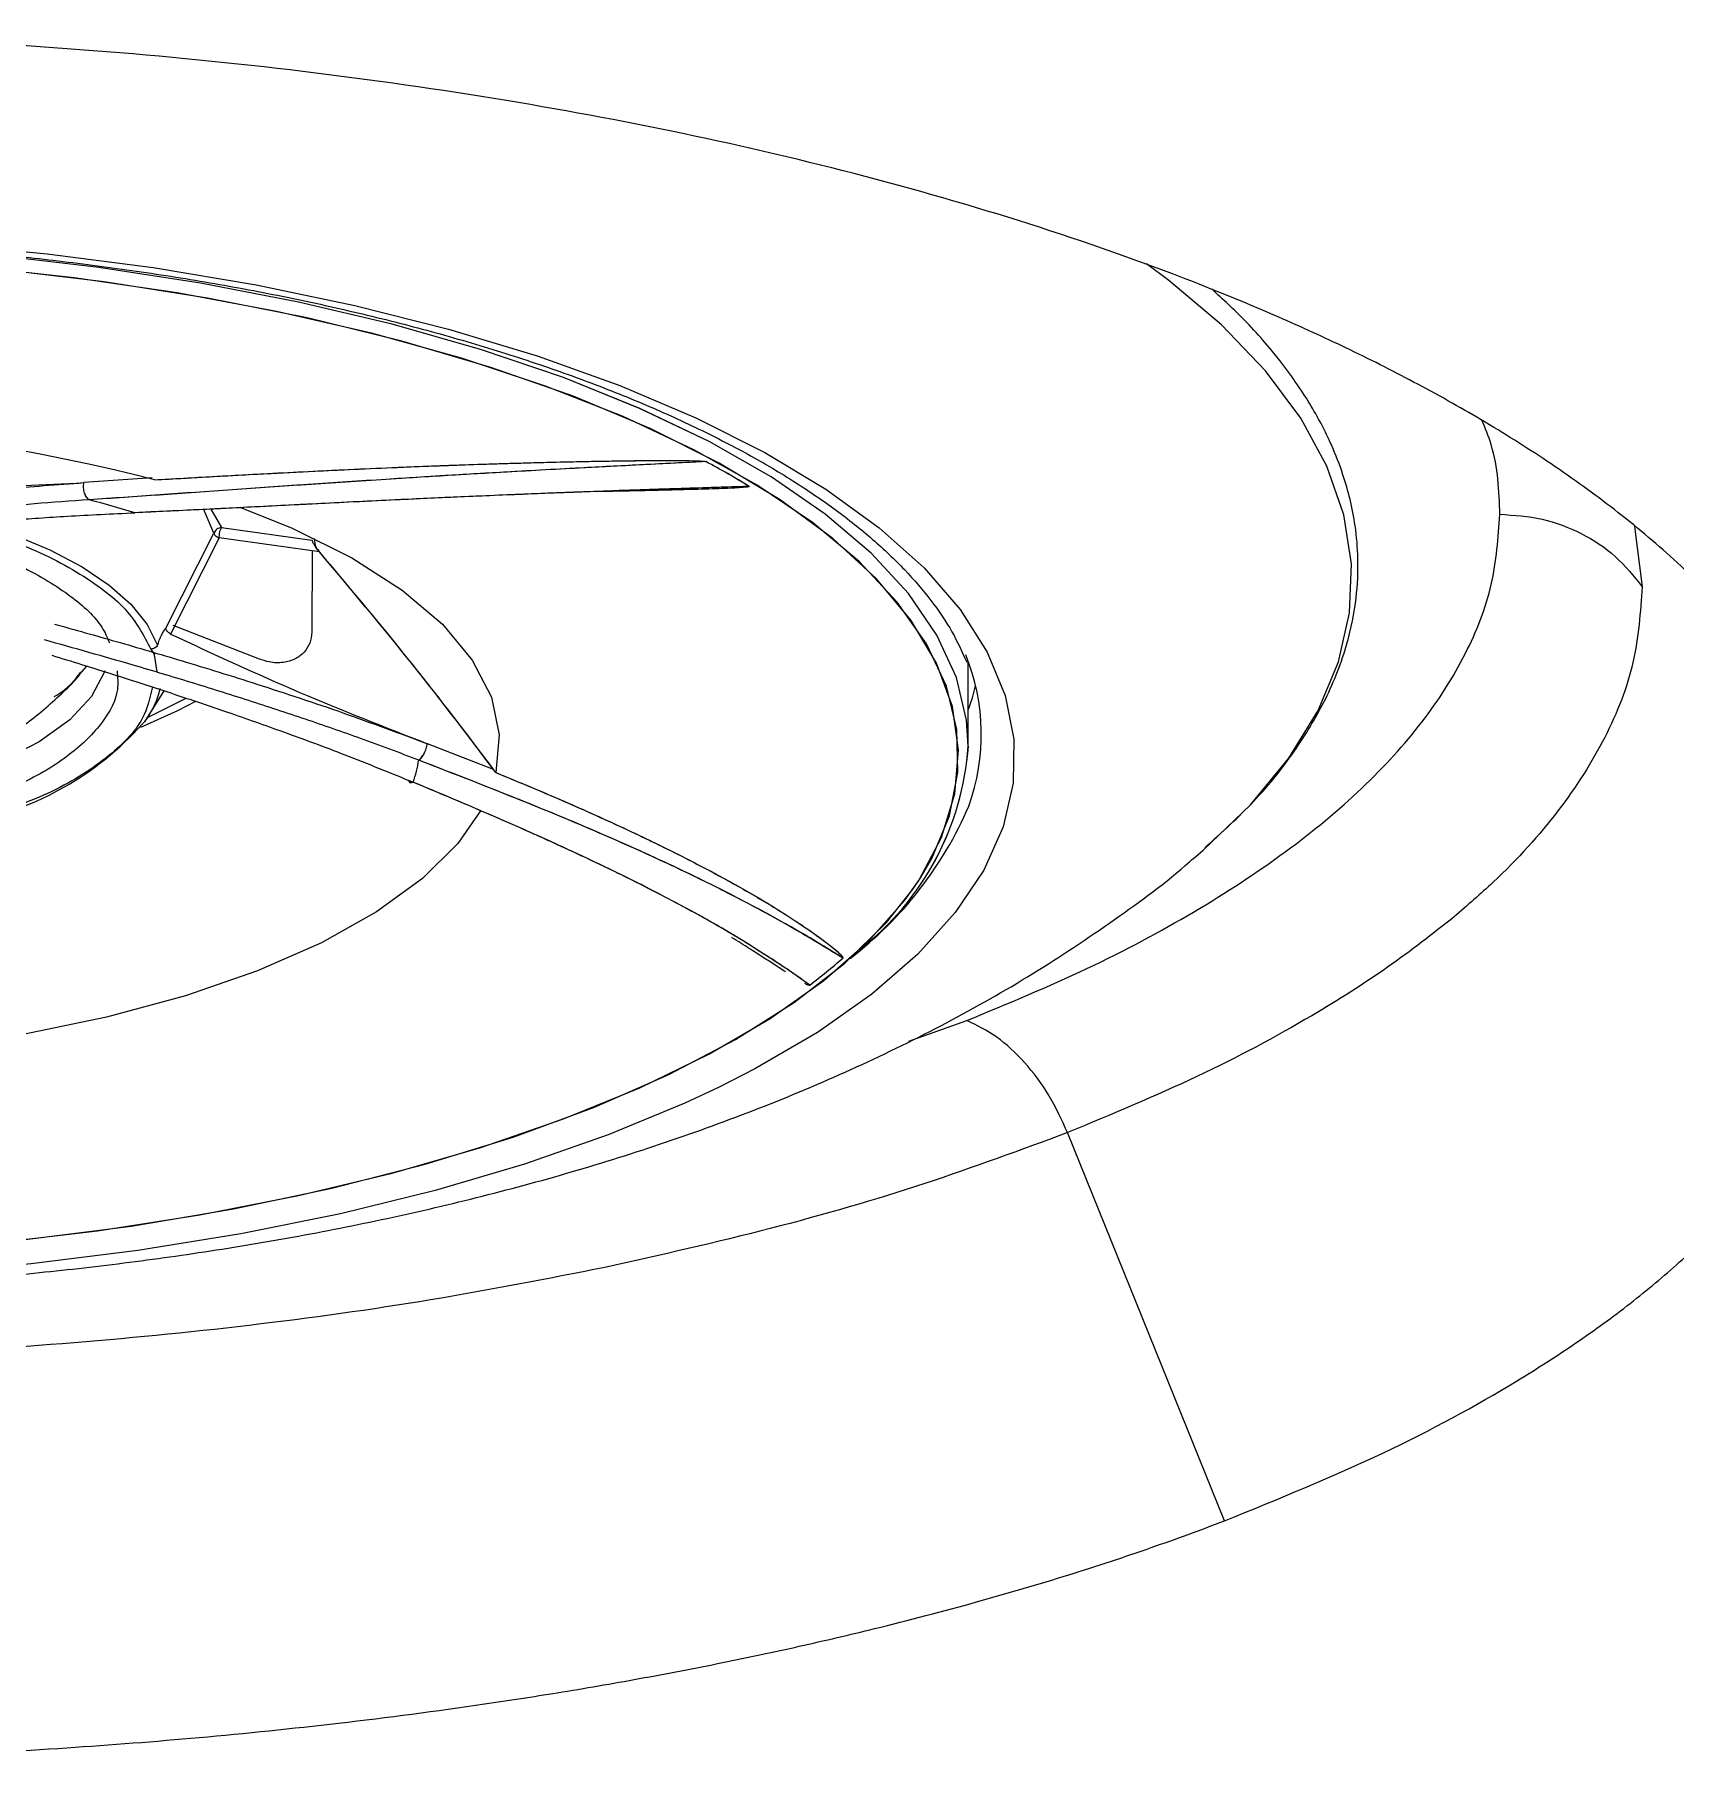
# Model space of a CAD drawing. Extents: x 956 to 1028, y 499 to 635.
# Drawn here: x 975.93 to 978.375, y 576.983 to 579.556 of the extents above; entities that cross this region are included whole.
import ezdxf

# ---------------------------------------------------------------- set-up
doc = ezdxf.new("R2010")
doc.units = 0
doc.header["$MEASUREMENT"] = 0
doc.layers.add('1', color=4, linetype='Continuous')

# ---------------------------------------------------------------- blocks, each defined once
blk = doc.blocks.new('2026 SX')
at = {"layer": '1', "color": 3}
for p, q in [((20.2087, 66.6677), (20.107, 66.6607)), ((20.2087, 66.6677), (20.107, 66.6607)), ((20.2965, 66.6212), (20.3123, 66.5936)), ((20.2291, 66.444), (20.301, 66.5853)), ((20.3088, 66.5783), (20.2364, 66.4349)), ((20.4582, 66.5574), (20.3088, 66.5783)), ((20.3123, 66.5936), (20.4469, 66.5751)), ((20.4526, 66.564), (20.451, 66.5772)), ((22.4179, 66.5952), (22.4293, 66.5055)), ((20.4474, 66.5593), (20.4467, 66.4379)), ((20.3687, 66.3977), (20.24, 66.4476)), ((20.2069, 66.4125), (20.2123, 66.404)), ((20.2164, 66.3787), (20.2123, 66.404)), ((20.1008, 66.3748), (20.1116, 66.3873)), ((21.4251, 66.2679), (21.4251, 66.3937)), ((21.4251, 66.2679), (21.4251, 66.3937)), ((20.198, 66.3042), (20.2269, 66.3503)), ((20.2019, 66.3105), (20.2597, 66.3394)), ((20.7177, 66.2332), (20.6191, 66.2716)), ((20.7177, 66.2332), (20.6191, 66.2716)), ((20.5911, 66.2171), (20.5977, 66.2143)), ((20.7209, 66.2287), (20.7177, 66.2332)), ((20.7209, 66.2287), (20.7177, 66.2332)), ((21.3367, 65.8281), (21.4231, 65.8589)), ((21.8068, 65.1131), (21.573, 65.6919))]:
    blk.add_line(p, q, dxfattribs=at)
at = {"layer": '1', "color": 3, "flags": 128}
for points in [[(19.8905, 67.0172), (20.0524, 67.0019), (20.2105, 66.9813), (20.3636, 66.9555), (20.5107, 66.9248), (20.6507, 66.8894), (20.7827, 66.8495), (20.9058, 66.8054), (21.019, 66.7574), (21.1217, 66.7058), (21.2129, 66.6511), (21.2923, 66.5935), (21.3591, 66.5336), (21.4128, 66.4716), (21.4533, 66.4081), (21.48, 66.3435), (21.4929, 66.2782), (21.4919, 66.2128), (21.4769, 66.1476), (21.4481, 66.0831), (21.4057, 66.0198), (21.35, 65.9581), (21.2813, 65.8984), (21.2002, 65.8413), (21.1072, 65.787), (21.0539, 65.7598)], [(21.4251, 66.2679), (21.4226, 66.3066), (21.4074, 66.3703), (21.3784, 66.4334), (21.336, 66.4952), (21.2803, 66.5554), (21.2119, 66.6135), (21.1312, 66.6691), (21.0388, 66.7219), (20.9353, 66.7714), (20.8216, 66.8172), (20.6983, 66.8591), (20.5665, 66.8967), (20.427, 66.9298), (20.2809, 66.9581), (20.1292, 66.9815), (19.973, 66.9997)], [(21.4251, 66.2679), (21.4226, 66.3066), (21.4074, 66.3703), (21.3784, 66.4334), (21.336, 66.4952), (21.2803, 66.5554), (21.2119, 66.6135), (21.1312, 66.6691), (21.0388, 66.7219), (20.9354, 66.7714), (20.8216, 66.8172), (20.6984, 66.8591), (20.5665, 66.8967), (20.427, 66.9298), (20.2809, 66.9581), (20.1292, 66.9815), (19.973, 66.9997), (19.8135, 67.0126), (19.6517, 67.0202), (19.4889, 67.0224), (19.3262, 67.0191)], [(21.3427, 66.0552), (21.3512, 66.0678), (21.3853, 66.1317), (21.4052, 66.1966), (21.4106, 66.2619), (21.4014, 66.3271), (21.3779, 66.3918), (21.3401, 66.4554), (21.2884, 66.5175), (21.223, 66.5775), (21.1447, 66.6351), (21.0538, 66.6898), (20.9512, 66.7412), (20.8375, 66.7889), (20.7138, 66.8325), (20.5808, 66.8717), (20.4396, 66.9061), (20.2914, 66.9356), (20.1372, 66.96), (19.9781, 66.9789), (19.8155, 66.9923), (19.6505, 67.0001), (19.4844, 67.0022), (19.3185, 66.9987)], [(21.3522, 66.0694), (21.3706, 66.1007), (21.3971, 66.1643), (21.4096, 66.2285), (21.408, 66.2929), (21.3924, 66.3571), (21.3627, 66.4205), (21.3193, 66.4826), (21.2625, 66.543), (21.1927, 66.6013), (21.1104, 66.657), (21.0162, 66.7098), (20.9108, 66.7591), (20.795, 66.8047), (20.6697, 66.8463), (20.5358, 66.8834), (20.3942, 66.9159), (20.2461, 66.9434), (20.0925, 66.9659), (19.9345, 66.9831), (19.7734, 66.9949), (19.6102, 67.0012), (19.4464, 67.0019)], [(21.7602, 66.1001), (21.775, 66.1127), (21.8454, 66.1805), (21.9028, 66.2502), (21.9467, 66.3213), (21.977, 66.3936), (21.9934, 66.4665), (21.996, 66.5398), (21.9846, 66.6128), (21.9594, 66.6854), (21.9204, 66.757), (21.868, 66.8273), (21.8023, 66.8958), (21.7238, 66.9622), (21.6906, 66.9869)], [(19.9453, 66.6026), (20.0016, 66.5836), (20.0564, 66.5606), (20.1043, 66.5353), (20.1448, 66.5081), (20.1773, 66.4794), (20.2015, 66.4493), (20.217, 66.4184)], [(20.301, 66.5853), (20.2864, 66.6193), (20.2854, 66.6209)], [(20.3396, 66.624), (20.4176, 66.5926), (20.5063, 66.5485), (20.5812, 66.5006), (20.6414, 66.4495), (20.6859, 66.3961), (20.7143, 66.3409), (20.726, 66.2849), (20.7209, 66.2287)], [(20.3396, 66.624), (20.4176, 66.5926), (20.5063, 66.5485), (20.5812, 66.5006), (20.6414, 66.4495), (20.6859, 66.3961), (20.7143, 66.3409), (20.726, 66.2849), (20.7209, 66.2287)], [(20.1381, 66.3804), (20.1376, 66.3788), (20.1186, 66.3421), (20.086, 66.307), (20.0404, 66.2742), (19.9828, 66.2444), (19.9196, 66.2199)], [(21.4251, 66.3218), (21.4312, 66.3399), (21.436, 66.3578)], [(20.1918, 66.296), (20.2473, 66.321), (20.2739, 66.3348)], [(20.6983, 66.1714), (20.6644, 66.1227), (20.6115, 66.0705), (20.5434, 66.021), (20.461, 65.975), (20.3656, 65.9331), (20.2583, 65.8959), (20.1406, 65.8639), (20.0143, 65.8375)], [(20.6983, 66.1714), (20.6644, 66.1227), (20.6115, 66.0705), (20.5434, 66.021), (20.461, 65.975), (20.3656, 65.9331), (20.2583, 65.8959), (20.1406, 65.8639), (20.0143, 65.8375)], [(19.9705, 65.5273), (20.1276, 65.5457), (20.28, 65.5693), (20.4268, 65.598), (20.5667, 65.6315), (20.6988, 65.6697), (20.822, 65.7122), (20.9355, 65.7586), (21.0385, 65.8088), (21.13, 65.8622), (21.2096, 65.9186), (21.2765, 65.9774), (21.3303, 66.0382), (21.3522, 66.0694)], [(19.6932, 65.5083), (19.8577, 65.5175), (20.0195, 65.5324), (20.1774, 65.5527), (20.3302, 65.5784), (20.4768, 65.6092), (20.6159, 65.6449), (20.7466, 65.6853), (20.8678, 65.73), (20.9787, 65.7786), (21.0784, 65.8309), (21.1661, 65.8864), (21.2412, 65.9447), (21.303, 66.0053), (21.3427, 66.0552)], [(21.0539, 65.7598), (21.0029, 65.7359), (20.8882, 65.6885), (20.7637, 65.645), (20.6305, 65.6057), (20.4893, 65.571), (20.3412, 65.541), (20.1873, 65.516), (20.0286, 65.4962), (19.8663, 65.4816), (19.7014, 65.4725)]]:
    blk.add_lwpolyline(points, dxfattribs=at)
at = {"layer": '1', "color": 3}
for centre, radius, start, end in [((19.5023, 63.8973), 2.8572, 75.6066, 97.6712), ((20.4029, 65.5156), 1.3351, 58.5936, 61.7904), ((20.4029, 65.5155), 1.3351, 58.5939, 61.7904), ((19.6913, 65.0066), 1.6827, 73.0029, 75.4113), ((21.1315, 66.2854), 0.313, 340.0361, 22.2248), ((20.0835, 66.3875), 0.1415, 325.6569, 346.1959), ((19.8464, 66.6135), 0.4677, 282.4733, 319.1704), ((20.4235, 66.2762), 0.1849, 340.4186, 350.9238), ((21.0043, 66.2977), 0.4219, 307.9071, 355.9476), ((21.0042, 66.2977), 0.4219, 307.9079, 355.9381), ((20.9065, 66.4004), 0.5646, 307.3305, 336.8663), ((20.6813, 66.5787), 0.8382, 307.2614, 311.6217), ((20.6813, 66.5787), 0.8382, 307.2618, 311.6218)]:
    blk.add_arc(centre, radius, start, end, dxfattribs=at)
for points, knots in [([(21.8068, 65.1131), (21.7708, 65.0997), (21.6959, 65.0719), (21.5727, 65.0315), (21.4354, 64.991), (21.3007, 64.9558), (21.1738, 64.926), (21.057, 64.9012), (20.9366, 64.878), (20.8181, 64.8576), (20.6694, 64.8347), (20.4921, 64.8114), (20.2839, 64.79), (20.0773, 64.7739), (19.8686, 64.7628), (19.6538, 64.7567), (19.4434, 64.7557), (19.2342, 64.7597), (19.0231, 64.7686), (18.8216, 64.7823), (18.6243, 64.8003), (18.4258, 64.8232), (18.268, 64.846), (18.1547, 64.8647), (18.0897, 64.876), (18.0161, 64.8897), (17.9314, 64.9065), (17.8462, 64.9248), (17.7706, 64.9422), (17.7167, 64.9553), (17.6698, 64.9672), (17.6235, 64.9793), (17.5718, 64.9934), (17.5223, 65.0075), (17.4748, 65.0216), (17.4294, 65.0357), (17.3377, 65.0651), (17.2308, 65.1028), (17.1125, 65.1501), (17.0246, 65.1883), (16.9423, 65.2273), (16.8655, 65.2669), (16.7753, 65.3176), (16.6756, 65.3809), (16.5724, 65.4581), (16.484, 65.5373), (16.4098, 65.6186), (16.3494, 65.702), (16.3079, 65.7791), (16.2809, 65.8492), (16.2644, 65.9117), (16.2553, 65.9769), (16.2547, 66.037), (16.2602, 66.092), (16.2699, 66.1422), (16.2854, 66.1951), (16.3057, 66.2462), (16.3258, 66.2863), (16.3433, 66.3174), (16.3607, 66.3457), (16.391, 66.3902), (16.4412, 66.4535), (16.5076, 66.5223), (16.5771, 66.5839), (16.637, 66.6314), (16.6944, 66.6729), (16.7477, 66.7086), (16.8019, 66.7426), (16.8918, 66.7955), (17.0249, 66.8645), (17.2057, 66.9438), (17.3954, 67.0147), (17.595, 67.0783), (17.8026, 67.1345), (18.0166, 67.1834), (18.2596, 67.2294), (18.5344, 67.2703), (18.8431, 67.3028), (19.1594, 67.3229), (19.4804, 67.3304), (19.8025, 67.3249), (20.122, 67.3066), (20.435, 67.2755), (20.7349, 67.2327), (21.0209, 67.1787), (21.2924, 67.1139), (21.5516, 67.0374), (21.7475, 66.9665), (21.8908, 66.9066), (21.9909, 66.8608), (22.0919, 66.8099), (22.1924, 66.7537), (22.2908, 66.6918), (22.3854, 66.6241), (22.4593, 66.5628), (22.5137, 66.5116), (22.5504, 66.4738), (22.581, 66.4393), (22.6126, 66.4004), (22.6412, 66.361), (22.6668, 66.3205), (22.6862, 66.286), (22.7026, 66.2528), (22.7164, 66.2205), (22.7279, 66.1891), (22.7372, 66.1586), (22.7445, 66.1291), (22.7499, 66.1006), (22.7551, 66.0628), (22.7577, 66.0157), (22.7547, 65.9595), (22.7459, 65.9045), (22.7315, 65.8509), (22.7028, 65.7739), (22.6487, 65.6765), (22.5672, 65.5769), (22.4861, 65.4984), (22.4129, 65.4372), (22.3319, 65.3781), (22.214, 65.3025), (22.0466, 65.211), (21.888, 65.1463), (21.8068, 65.1131)], [0, 0, 0, 0, 0.00738, 0.015333, 0.023852, 0.032926, 0.039388, 0.045828, 0.052666, 0.059272, 0.065027, 0.076337, 0.086929, 0.096819, 0.107388, 0.117956, 0.128524, 0.138354, 0.148776, 0.159785, 0.168486, 0.178683, 0.190359, 0.193372, 0.196892, 0.200917, 0.205447, 0.210993, 0.215334, 0.218476, 0.220421, 0.223628, 0.226749, 0.229784, 0.232734, 0.2356, 0.23838, 0.250348, 0.256954, 0.263441, 0.269812, 0.276066, 0.282204, 0.293088, 0.303969, 0.314849, 0.32533, 0.336044, 0.346991, 0.354424, 0.362135, 0.370121, 0.378383, 0.384155, 0.390289, 0.396783, 0.403637, 0.409162, 0.411722, 0.415266, 0.419792, 0.428516, 0.439482, 0.446649, 0.453111, 0.45887, 0.463927, 0.468285, 0.473554, 0.487241, 0.500072, 0.512722, 0.525167, 0.53741, 0.549452, 0.561296, 0.576868, 0.592496, 0.608183, 0.623938, 0.639768, 0.655576, 0.671367, 0.687146, 0.70232, 0.717754, 0.733457, 0.749437, 0.756343, 0.763741, 0.771637, 0.780035, 0.78894, 0.798358, 0.808297, 0.8137, 0.818626, 0.823074, 0.82704, 0.833516, 0.838041, 0.842279, 0.846394, 0.850385, 0.854251, 0.857991, 0.861606, 0.865093, 0.868454, 0.875461, 0.882336, 0.88908, 0.895689, 0.902164, 0.917749, 0.932467, 0.940916, 0.94933, 0.957708, 0.96605, 0.982625, 1, 1, 1, 1]), ([(19.5058, 67.0237), (19.5601, 67.0232), (19.6359, 67.0225), (19.7469, 67.0181), (19.8402, 67.0128), (19.95, 67.0041), (20.0633, 66.9924), (20.1794, 66.9774), (20.2958, 66.959), (20.4109, 66.9374), (20.5235, 66.9125), (20.6324, 66.8845), (20.7367, 66.8537), (20.8356, 66.8201), (20.9283, 66.7841), (21.0143, 66.7459), (21.0932, 66.7058), (21.1646, 66.6639), (21.2282, 66.6207), (21.2838, 66.5763), (21.3315, 66.531), (21.3708, 66.4849), (21.4022, 66.4388), (21.4159, 66.4083), (21.4227, 66.3933)], [0, 0, 0, 0, 0.058868, 0.082272, 0.121083, 0.161152, 0.203909, 0.248273, 0.293801, 0.340133, 0.387012, 0.434241, 0.481672, 0.529186, 0.57669, 0.624114, 0.671405, 0.718537, 0.765513, 0.812383, 0.859262, 0.906348, 0.954008, 1, 1, 1, 1]), ([(21.7775, 66.1164), (21.8027, 66.1392), (21.8561, 66.1874), (21.9143, 66.262), (21.9611, 66.3406), (21.9902, 66.4156), (22.0042, 66.4855), (22.0069, 66.5442), (22.0028, 66.5932), (21.9948, 66.635), (21.9832, 66.6753), (21.9647, 66.7229), (21.9348, 66.7799), (21.8913, 66.8421), (21.8424, 66.899), (21.8047, 66.9337), (21.7882, 66.9488)], [0, 0, 0, 0, 0.087702, 0.185518, 0.272861, 0.369695, 0.449498, 0.517013, 0.573622, 0.619321, 0.661731, 0.713841, 0.787145, 0.865488, 0.941181, 1, 1, 1, 1]), ([(22.2173, 66.6135), (22.2161, 66.6484), (22.2145, 66.6954), (22.1954, 66.7417), (22.1905, 66.7536)], [0, 0, 0, 0, 0.742055, 1, 1, 1, 1]), ([(21.034, 66.6921), (20.9543, 66.688), (20.7949, 66.68), (20.5565, 66.6659), (20.3247, 66.6497), (20.185, 66.64), (20.1152, 66.6351)], [0, 0, 0, 0, 0.250185, 0.500172, 0.750054, 1, 1, 1, 1]), ([(21.034, 66.6921), (21.0028, 66.6905), (20.9425, 66.6875), (20.8436, 66.6823), (20.7466, 66.677), (20.6481, 66.6712), (20.5478, 66.665), (20.4399, 66.6578), (20.3268, 66.6499), (20.2182, 66.6421), (20.1495, 66.6374), (20.1152, 66.6351)], [0, 0, 0, 0, 0.097964, 0.189913, 0.30984, 0.402141, 0.500118, 0.628525, 0.750026, 0.874995, 1, 1, 1, 1]), ([(20.2125, 66.6648), (20.2415, 66.6665), (20.2982, 66.6698), (20.3814, 66.6743), (20.457, 66.6782), (20.5257, 66.6814), (20.6089, 66.685), (20.7044, 66.6885), (20.7976, 66.6911), (20.8682, 66.6926), (20.9197, 66.6934), (20.968, 66.6938), (21.0035, 66.6937), (21.0255, 66.6931), (21.0314, 66.6926), (21.0331, 66.6923), (21.0337, 66.6922), (21.0339, 66.6921), (21.034, 66.6921)], [0, 0, 0, 0, 0.113953, 0.222942, 0.314775, 0.393989, 0.474125, 0.615342, 0.735005, 0.804943, 0.865955, 0.917844, 0.976853, 0.99284, 0.997477, 0.998985, 0.999549, 1, 1, 1, 1]), ([(20.2125, 66.6648), (20.2334, 66.666), (20.2742, 66.6684), (20.3357, 66.6718), (20.3961, 66.6751), (20.4566, 66.6782), (20.5185, 66.6811), (20.577, 66.6836), (20.6316, 66.6858), (20.6818, 66.6876), (20.7326, 66.6892), (20.7842, 66.6907), (20.8346, 66.6919), (20.8816, 66.6928), (20.9226, 66.6934), (20.9661, 66.6937), (21.0007, 66.6938), (21.0247, 66.6931), (21.0312, 66.6926), (21.0331, 66.6923), (21.0337, 66.6922), (21.0339, 66.6921), (21.034, 66.6921)], [0, 0, 0, 0, 0.082382, 0.160914, 0.235488, 0.309692, 0.385138, 0.461887, 0.521286, 0.581118, 0.641396, 0.702136, 0.764497, 0.820108, 0.868797, 0.91041, 0.974901, 0.992322, 0.997333, 0.99894, 0.999533, 1, 1, 1, 1]), ([(19.6674, 66.6131), (19.6873, 66.616), (19.7284, 66.622), (19.7997, 66.6313), (19.886, 66.6415), (19.9887, 66.6519), (20.0673, 66.6577), (20.107, 66.6607)], [0, 0, 0, 0, 0.159749, 0.329609, 0.529308, 0.76251, 1, 1, 1, 1]), ([(19.7848, 66.664), (19.8325, 66.6597), (19.929, 66.651), (20.0472, 66.6574), (20.107, 66.6607)], [0, 0, 0, 0, 0.49469, 1, 1, 1, 1]), ([(20.1152, 66.6351), (20.1138, 66.6361), (20.1118, 66.6376), (20.1096, 66.6415), (20.1081, 66.645), (20.1072, 66.649), (20.1065, 66.6543), (20.1068, 66.6582), (20.107, 66.6607)], [0, 0, 0, 0, 0.241089, 0.371167, 0.503762, 0.635799, 0.764278, 1, 1, 1, 1]), ([(20.1152, 66.6351), (20.1139, 66.636), (20.1118, 66.6375), (20.1096, 66.6413), (20.1082, 66.6448), (20.1072, 66.6488), (20.1065, 66.6542), (20.1068, 66.6581), (20.107, 66.6607)], [0, 0, 0, 0, 0.235292, 0.36364, 0.495629, 0.628267, 0.758474, 1, 1, 1, 1]), ([(21.0986, 66.655), (21.0537, 66.6536), (20.9727, 66.6511), (20.883, 66.648), (20.8312, 66.646), (20.8089, 66.6452), (20.7885, 66.6444), (20.77, 66.6436), (20.7533, 66.6429), (20.6931, 66.6405), (20.5899, 66.6359), (20.4469, 66.6288), (20.3102, 66.6217), (20.2253, 66.6178), (20.1832, 66.6158)], [0, 0, 0, 0, 0.143689, 0.258956, 0.284448, 0.307987, 0.329573, 0.349205, 0.366882, 0.382606, 0.540573, 0.696139, 0.849289, 1, 1, 1, 1]), ([(21.0986, 66.655), (21.065, 66.654), (20.9905, 66.6517), (20.8825, 66.648), (20.7744, 66.6439), (20.678, 66.6398), (20.5771, 66.6352), (20.4744, 66.6302), (20.3721, 66.625), (20.2748, 66.62), (20.2148, 66.6173), (20.1832, 66.6158)], [0, 0, 0, 0, 0.107485, 0.238567, 0.342524, 0.450049, 0.545403, 0.666277, 0.784106, 0.886487, 1, 1, 1, 1]), ([(21.0986, 66.655), (21.0986, 66.655), (21.0987, 66.6549), (21.0987, 66.6549), (21.0987, 66.6548), (21.0986, 66.6547), (21.0985, 66.6547), (21.0981, 66.6545), (21.0971, 66.6543), (21.0923, 66.6536), (21.0833, 66.653), (21.0692, 66.6522), (21.0523, 66.6516), (21.0256, 66.6507), (20.9865, 66.6497), (20.9326, 66.6484), (20.8928, 66.6476), (20.8711, 66.6471)], [0, 0, 0, 0, 0.001399, 0.002014, 0.00262, 0.003255, 0.003953, 0.005633, 0.010478, 0.017591, 0.0701, 0.127721, 0.202, 0.292836, 0.478108, 0.714711, 1, 1, 1, 1]), ([(20.1152, 66.6351), (20.0876, 66.6331), (20.0346, 66.6294), (19.9605, 66.6228), (19.8913, 66.6158), (19.8258, 66.6083), (19.7528, 66.5992), (19.7056, 66.5923), (19.6772, 66.5882)], [0, 0, 0, 0, 0.1639456, 0.3152783, 0.4676457, 0.6197227, 0.7707775, 1, 1, 1, 1]), ([(19.7319, 66.5803), (19.7419, 66.5814), (19.7611, 66.5836), (19.7925, 66.5868), (19.8289, 66.5905), (19.8743, 66.5948), (19.9316, 66.5999), (20.0013, 66.6054), (20.0857, 66.6111), (20.1493, 66.6142), (20.1832, 66.6158)], [0, 0, 0, 0, 0.077905, 0.150178, 0.233656, 0.344485, 0.470875, 0.625514, 0.799986, 1, 1, 1, 1]), ([(21.4231, 65.8589), (21.4841, 65.8843), (21.6061, 65.9351), (21.764, 66.0198), (21.9014, 66.1096), (22.0153, 66.2045), (22.1052, 66.3032), (22.1695, 66.405), (22.2099, 66.5087), (22.2148, 66.5786), (22.2173, 66.6135)], [0, 0, 0, 0, 0.125, 0.25, 0.375, 0.5, 0.625, 0.75, 0.875, 1, 1, 1, 1]), ([(22.2173, 66.6135), (22.2385, 66.6121), (22.2807, 66.6092), (22.3396, 66.5866), (22.3918, 66.5526), (22.4168, 66.5212), (22.4293, 66.5055)], [0, 0, 0, 0, 0.250987, 0.5, 0.749013, 1, 1, 1, 1]), ([(19.8457, 66.5921), (19.8712, 66.5859), (19.935, 66.5706), (20.0179, 66.5363), (20.0892, 66.493), (20.1317, 66.454), (20.1419, 66.4297), (20.1452, 66.4218)], [0, 0, 0, 0, 0.164397, 0.412078, 0.654613, 0.887467, 1, 1, 1, 1]), ([(19.9172, 66.5985), (19.9432, 66.5913), (20.013, 66.572), (20.0999, 66.5288), (20.1753, 66.4733), (20.1964, 66.4326), (20.2069, 66.4125)], [0, 0, 0, 0, 0.1671, 0.44705, 0.727001, 1, 1, 1, 1]), ([(20.3123, 66.5936), (20.311, 66.5934), (20.3085, 66.5931), (20.3051, 66.5912), (20.3024, 66.5886), (20.3014, 66.5864), (20.301, 66.5853)], [0, 0, 0, 0, 0.2500001, 0.5000001, 0.75, 1, 1, 1, 1]), ([(20.301, 66.5853), (20.3011, 66.5847), (20.3015, 66.5835), (20.3032, 66.5817), (20.3056, 66.5798), (20.3077, 66.5789), (20.3088, 66.5783)], [0, 0, 0, 0, 0.235223, 0.500032, 0.721415, 1, 1, 1, 1]), ([(20.3088, 66.5783), (20.3089, 66.5798), (20.309, 66.5828), (20.3098, 66.5874), (20.3109, 66.5914), (20.3118, 66.5929), (20.3123, 66.5936)], [0, 0, 0, 0, 0.251586, 0.503727, 0.754836, 1, 1, 1, 1]), ([(20.4469, 66.5751), (20.447, 66.5747), (20.4472, 66.5739), (20.4482, 66.5715), (20.4504, 66.5678), (20.4539, 66.5627), (20.4568, 66.5592), (20.4582, 66.5574)], [0, 0, 0, 0, 0.105476, 0.219665, 0.464858, 0.730397, 1, 1, 1, 1]), ([(20.7177, 66.2332), (20.6751, 66.2892), (20.5897, 66.4016), (20.4984, 66.5098), (20.4526, 66.564)], [0, 0, 0, 0, 0.498632, 1, 1, 1, 1]), ([(20.7177, 66.2332), (20.6917, 66.2676), (20.6511, 66.3214), (20.5652, 66.43), (20.5038, 66.5031), (20.4582, 66.5574)], [0, 0, 0, 0, 0.312171, 0.487913, 1, 1, 1, 1]), ([(22.4293, 66.5055), (22.4267, 66.4678), (22.4214, 66.3925), (22.3778, 66.2806), (22.3082, 66.171), (22.2283, 66.0821), (22.1688, 66.0307), (22.149, 66.0135)], [0, 0, 0, 0, 0.222216, 0.444431, 0.666645, 0.888859, 1, 1, 1, 1]), ([(20.0631, 66.4499), (20.0938, 66.4413), (20.1573, 66.4236), (20.2582, 66.3939), (20.3715, 66.3587), (20.495, 66.3178), (20.5775, 66.2871), (20.6191, 66.2716)], [0, 0, 0, 0, 0.15975, 0.329609, 0.529308, 0.76251, 1, 1, 1, 1]), ([(20.6061, 66.2471), (20.5774, 66.2579), (20.5223, 66.2787), (20.4374, 66.3082), (20.3531, 66.336), (20.2673, 66.3628), (20.166, 66.3933), (20.0926, 66.4138), (20.0484, 66.4262)], [0, 0, 0, 0, 0.163946, 0.315278, 0.467646, 0.619723, 0.770778, 1, 1, 1, 1]), ([(20.217, 66.4184), (20.2178, 66.4209), (20.2193, 66.4257), (20.2226, 66.4328), (20.2259, 66.4391), (20.228, 66.4424), (20.2291, 66.444)], [0, 0, 0, 0, 0.282347, 0.563256, 0.780507, 1, 1, 1, 1]), ([(20.2364, 66.4349), (20.2354, 66.4356), (20.2335, 66.437), (20.2312, 66.4395), (20.2295, 66.442), (20.2292, 66.4434), (20.2291, 66.444)], [0, 0, 0, 0, 0.243718, 0.499518, 0.755577, 1, 1, 1, 1]), ([(20.2364, 66.4349), (20.3004, 66.4052), (20.4299, 66.3452), (20.5556, 66.2963), (20.6191, 66.2716)], [0, 0, 0, 0, 0.4946905, 1, 1, 1, 1]), ([(20.4467, 66.4379), (20.446, 66.4323), (20.4448, 66.421), (20.4357, 66.4072), (20.422, 66.397), (20.404, 66.3917), (20.3853, 66.3921), (20.3735, 66.3961), (20.3687, 66.3977)], [0, 0, 0, 0, 0.161416, 0.322613, 0.489718, 0.670379, 0.864807, 1, 1, 1, 1]), ([(20.0595, 66.4033), (20.0741, 66.3989), (20.1024, 66.3902), (20.146, 66.3765), (20.1956, 66.3606), (20.2547, 66.3412), (20.3263, 66.317), (20.4082, 66.2881), (20.5013, 66.2536), (20.5641, 66.228), (20.5977, 66.2143)], [0, 0, 0, 0, 0.077905, 0.150178, 0.233656, 0.344485, 0.470875, 0.625514, 0.799986, 1, 1, 1, 1]), ([(20.1566, 66.3804), (20.1574, 66.371), (20.1598, 66.3451), (20.1372, 66.3023), (20.0889, 66.2543), (20.0195, 66.2117), (19.958, 66.1896), (19.9297, 66.1794)], [0, 0, 0, 0, 0.123071, 0.341665, 0.569347, 0.801861, 1, 1, 1, 1]), ([(19.9505, 66.2569), (19.9616, 66.2631), (19.9836, 66.2755), (20.0146, 66.2964), (20.0435, 66.3187), (20.0703, 66.3424), (20.0895, 66.3609), (20.0993, 66.372), (20.1013, 66.3744)], [0, 0, 0, 0, 0.198296, 0.392541, 0.582791, 0.76912, 0.951618, 1, 1, 1, 1]), ([(20.063, 66.3419), (20.0643, 66.3426), (20.0831, 66.3535), (20.0932, 66.3663), (20.1027, 66.3782)], [0, 0, 0, 0, 0.065094, 1, 1, 1, 1]), ([(20.2092, 66.3561), (20.2058, 66.3403), (20.1979, 66.3035), (20.144, 66.2492), (20.0611, 66.1968), (19.9845, 66.17), (19.9479, 66.1572)], [0, 0, 0, 0, 0.20549, 0.477886, 0.750282, 1, 1, 1, 1]), ([(20.6061, 66.2471), (20.6074, 66.2481), (20.6094, 66.2496), (20.6121, 66.2534), (20.6141, 66.2568), (20.6159, 66.2606), (20.6179, 66.2656), (20.6186, 66.2692), (20.6191, 66.2716)], [0, 0, 0, 0, 0.241089, 0.371167, 0.503762, 0.635799, 0.764278, 1, 1, 1, 1]), ([(20.6061, 66.2471), (20.6073, 66.248), (20.6093, 66.2495), (20.612, 66.2532), (20.614, 66.2566), (20.6158, 66.2603), (20.6178, 66.2655), (20.6186, 66.2692), (20.6191, 66.2716)], [0, 0, 0, 0, 0.235292, 0.36364, 0.495629, 0.628267, 0.758474, 1, 1, 1, 1]), ([(21.238, 65.9521), (21.2012, 65.9745), (21.1276, 66.0193), (20.981, 66.0926), (20.8083, 66.1683), (20.6735, 66.2208), (20.6061, 66.2471)], [0, 0, 0, 0, 0.250185, 0.500172, 0.750054, 1, 1, 1, 1]), ([(21.238, 65.9521), (21.2273, 65.9588), (21.2032, 65.9739), (21.1593, 65.9997), (21.1052, 66.0294), (21.0399, 66.063), (20.9574, 66.1025), (20.8576, 66.1466), (20.7383, 66.1958), (20.6521, 66.2292), (20.6061, 66.2471)], [0, 0, 0, 0, 0.076042, 0.171909, 0.282488, 0.393719, 0.52075, 0.682832, 0.830704, 1, 1, 1, 1]), ([(20.5912, 66.2169), (20.5913, 66.2164), (20.5918, 66.2143), (20.5941, 66.2131), (20.5965, 66.2139), (20.5977, 66.2143)], [0, 0, 0, 0, 0.153164, 0.591811, 1, 1, 1, 1]), ([(20.7209, 66.2287), (20.7504, 66.2164), (20.8034, 66.1944), (20.87, 66.165), (20.9233, 66.1404), (20.9698, 66.1181), (21.0101, 66.0978), (21.0451, 66.0794), (21.075, 66.0632), (21.1033, 66.0471), (21.1344, 66.0286), (21.1652, 66.0092), (21.1927, 65.9905), (21.2123, 65.9763), (21.2254, 65.9659), (21.2332, 65.9589), (21.2371, 65.9549), (21.2381, 65.9531), (21.2382, 65.9524), (21.2381, 65.9522), (21.238, 65.9521)], [0, 0, 0, 0, 0.129192, 0.232247, 0.31224, 0.390926, 0.471292, 0.530715, 0.589837, 0.648641, 0.707111, 0.793751, 0.863677, 0.916276, 0.953866, 0.980045, 0.99375, 0.997767, 0.999092, 1, 1, 1, 1]), ([(20.7209, 66.2287), (20.7398, 66.2208), (20.7768, 66.2055), (20.8286, 66.1833), (20.8768, 66.1618), (20.9225, 66.1408), (20.9667, 66.1196), (21.0059, 66.1), (21.0406, 66.0819), (21.071, 66.0654), (21.1002, 66.0488), (21.1285, 66.0321), (21.1547, 66.0158), (21.1777, 66.0008), (21.1964, 65.9878), (21.2149, 65.9743), (21.2286, 65.9635), (21.2365, 65.9556), (21.2381, 65.9532), (21.2382, 65.9525), (21.2381, 65.9522), (21.238, 65.9521), (21.238, 65.9521)], [0, 0, 0, 0, 0.082507, 0.161152, 0.235824, 0.31015, 0.385664, 0.462423, 0.5218, 0.581626, 0.641914, 0.702681, 0.76537, 0.822714, 0.87059, 0.910727, 0.974984, 0.992345, 0.99734, 0.998943, 0.999534, 1, 1, 1, 1]), ([(20.5916, 66.2154), (20.5916, 66.2154), (20.5921, 66.2139), (20.5941, 66.2131), (20.5965, 66.2139), (20.5977, 66.2143)], [0, 0, 0, 0, 0.000037, 0.518025, 1, 1, 1, 1]), ([(21.117, 65.9602), (21.105, 65.9679), (21.0892, 65.978), (21.0678, 65.9907), (21.0561, 65.9976), (21.045, 66.0039), (21.0348, 66.0097), (21.0255, 66.0149), (20.9913, 66.0338), (20.9277, 66.0671), (20.826, 66.1156), (20.7163, 66.1645), (20.637, 66.1978), (20.5977, 66.2143)], [0, 0, 0, 0, 0.09964, 0.130613, 0.159213, 0.185441, 0.209296, 0.230776, 0.249883, 0.441809, 0.630817, 0.816891, 1, 1, 1, 1]), ([(21.1203, 65.958), (21.1103, 65.9645), (21.0854, 65.9807), (21.0381, 66.0081), (20.9824, 66.0386), (20.918, 66.0715), (20.846, 66.1061), (20.7665, 66.1422), (20.684, 66.1781), (20.6274, 66.2018), (20.5977, 66.2143)], [0, 0, 0, 0, 0.083782, 0.208792, 0.338126, 0.452809, 0.598271, 0.740055, 0.863328, 1, 1, 1, 1]), ([(19.5058, 65.4567), (19.5661, 65.4573), (19.651, 65.458), (19.7763, 65.4632), (19.8835, 65.4694), (20.0106, 65.4798), (20.1429, 65.494), (20.28, 65.5126), (20.4198, 65.5357), (20.561, 65.5636), (20.7026, 65.5967), (20.8438, 65.6353), (20.9842, 65.6799), (21.1232, 65.7309), (21.26, 65.7889), (21.3934, 65.8544), (21.5218, 65.9271), (21.6422, 66.0078), (21.7213, 66.0654), (21.758, 66.0985), (21.7595, 66.0998)], [0, 0, 0, 0, 0.069721, 0.098278, 0.145616, 0.194731, 0.247445, 0.302525, 0.359554, 0.418242, 0.478442, 0.540096, 0.603196, 0.667733, 0.733602, 0.800475, 0.867413, 0.933325, 0.997408, 1, 1, 1, 1]), ([(22.149, 66.0135), (22.117, 65.9882), (22.0528, 65.9377), (21.9261, 65.8577), (21.7705, 65.774), (21.6388, 65.7192), (21.573, 65.6919)], [0, 0, 0, 0, 0.214307, 0.428615, 0.714307, 1, 1, 1, 1]), ([(21.1529, 65.9313), (21.148, 65.9345), (21.1372, 65.9415), (21.1192, 65.9532), (21.0977, 65.967), (21.0819, 65.9771), (21.073, 65.9826), (21.0728, 65.9827)], [0, 0, 0, 0, 0.191098, 0.423662, 0.69118, 0.992809, 1, 1, 1, 1]), ([(21.1888, 65.9116), (21.171, 65.9244), (21.1492, 65.9402), (21.1221, 65.957), (21.117, 65.9602)], [0, 0, 0, 0, 0.812049, 1, 1, 1, 1]), ([(21.1888, 65.9116), (21.1756, 65.9212), (21.1548, 65.9362), (21.1295, 65.9522), (21.1203, 65.958)], [0, 0, 0, 0, 0.636436, 1, 1, 1, 1]), ([(21.1888, 65.9116), (21.1887, 65.9116), (21.1887, 65.9115), (21.1885, 65.9115), (21.1884, 65.9114), (21.1883, 65.9114), (21.1881, 65.9114), (21.1878, 65.9114), (21.1873, 65.9115), (21.1863, 65.9117), (21.1841, 65.9125), (21.1826, 65.9134), (21.1814, 65.914)], [0, 0, 0, 0, 0.015694, 0.02966, 0.042656, 0.055611, 0.069465, 0.084993, 0.123044, 0.234265, 0.397842, 1, 1, 1, 1]), ([(21.573, 65.6919), (21.5641, 65.7111), (21.5465, 65.7495), (21.5096, 65.7979), (21.4679, 65.837), (21.438, 65.8516), (21.4231, 65.8589)], [0, 0, 0, 0, 0.250988, 0.5, 0.749012, 1, 1, 1, 1]), ([(21.573, 65.6919), (21.5033, 65.6661), (21.364, 65.6144), (21.1326, 65.547), (20.9664, 65.5095), (20.8833, 65.4908)], [0, 0, 0, 0, 0.333333, 0.666667, 1, 1, 1, 1]), ([(20.8833, 65.4908), (20.7976, 65.474), (20.6261, 65.4405), (20.3546, 65.4029), (20.0758, 65.3755), (19.7912, 65.3584), (19.5997, 65.3563), (19.504, 65.3552)], [0, 0, 0, 0, 0.2, 0.4, 0.599999, 0.799999, 1, 1, 1, 1])]:
    blk.add_open_spline(points, degree=3, knots=knots, dxfattribs=at)
blk.add_open_spline([(20.217, 66.4184), (20.2164, 66.4176), (20.2152, 66.416), (20.2127, 66.4142), (20.2099, 66.4129), (20.2079, 66.4127), (20.2069, 66.4125)], degree=3, dxfattribs=at)

msp = doc.modelspace()

# ---------------------------------------------------------------- block references
at = {"layer": '1'}
msp.add_blockref('2026 SX', (955.8964, 512.2273), dxfattribs=at)

doc.saveas('drawing.dxf')
